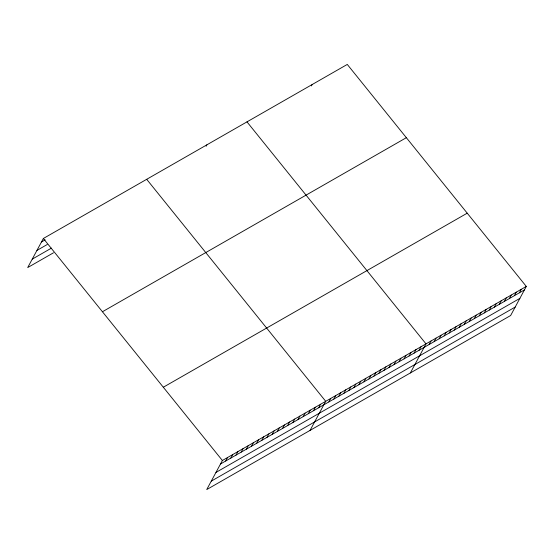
<?xml version="1.0" encoding="UTF-8"?>
<svg xmlns="http://www.w3.org/2000/svg" width="554" height="554" viewBox="0 0 554 554"><rect width="100%" height="100%" fill="white"/><g stroke="black" fill="none" stroke-linecap="round" stroke-linejoin="round"><path stroke-width="0.83" d="M526.3 286.432L222.383 460.492L206.725 489.57L510.643 315.517L526.3 286.432L347.275 64.43L43.357 238.483L27.7 267.568L53.53 252.769M206.116 146.235L206.864 144.843M311.417 85.925L312.172 84.533M225.672 461.025L227.549 457.535M230.838 458.061L232.722 454.578M236.004 455.104L237.888 451.614M241.17 452.147L243.054 448.657M246.336 449.19L248.22 445.7M251.502 446.226L253.386 442.736M256.675 443.269L258.552 439.779M261.841 440.312L263.718 436.822M267.007 437.348L268.884 433.858M272.173 434.391L274.05 430.901M277.339 431.434L279.216 427.944M282.505 428.477L284.382 424.987M287.671 425.514L289.548 422.023M292.837 422.557L294.714 419.066M298.004 419.6L299.88 416.109M303.17 416.636L305.053 413.146M308.336 413.679L310.219 410.189M313.502 410.722L315.385 407.232M318.668 407.758L320.551 404.275M310.06 430.396L325.717 401.311L146.692 179.309M328.854 401.927L330.731 398.444M333.868 399.06L335.745 395.57M338.882 396.186L340.758 392.696M343.896 393.312L345.772 389.822M348.909 390.445L350.786 386.955M353.923 387.571L355.806 384.081M358.937 384.698L360.82 381.207M363.957 381.824L365.834 378.334M368.971 378.957L370.848 375.467M373.985 376.083L375.861 372.593M378.998 373.209L380.875 369.719M384.012 370.335L385.889 366.852M389.026 367.468L390.909 363.978M394.039 364.594L395.923 361.104M399.053 361.72L400.937 358.23M404.074 358.854L405.95 355.363M409.087 355.98L410.964 352.489M414.101 353.106L415.978 349.616M419.115 350.232L420.992 346.749M410.348 372.953L426.005 343.875L246.98 121.866M429.142 344.491L431.026 341.001M434.156 341.617L436.04 338.127M439.17 338.75L441.053 335.26M444.19 335.876L446.067 332.386M449.204 333.002L451.081 329.512M454.218 330.129L456.094 326.638M459.231 327.262L461.108 323.771M464.245 324.388L466.122 320.898M469.259 321.514L471.142 318.024M474.272 318.64L476.156 315.157M479.293 315.773L481.17 312.283M484.307 312.899L486.183 309.409M489.321 310.025L491.197 306.535M494.334 307.158L496.211 303.668M499.348 304.284L501.225 300.794M504.362 301.411L506.238 297.92M509.375 298.537L511.259 295.047M514.389 295.67L516.273 292.18M519.41 292.796L521.286 289.306M41.481 241.973L45.172 239.861M36.931 250.422L47.263 244.501M32.25 259.12L51.439 248.13M102.435 311.75L406.352 137.69M163.305 387.232L467.223 213.172M220.506 463.982L524.423 289.922M215.956 472.424L519.874 298.371M211.275 481.128L515.192 307.068M43.357 238.483L222.383 460.492"/></g></svg>
